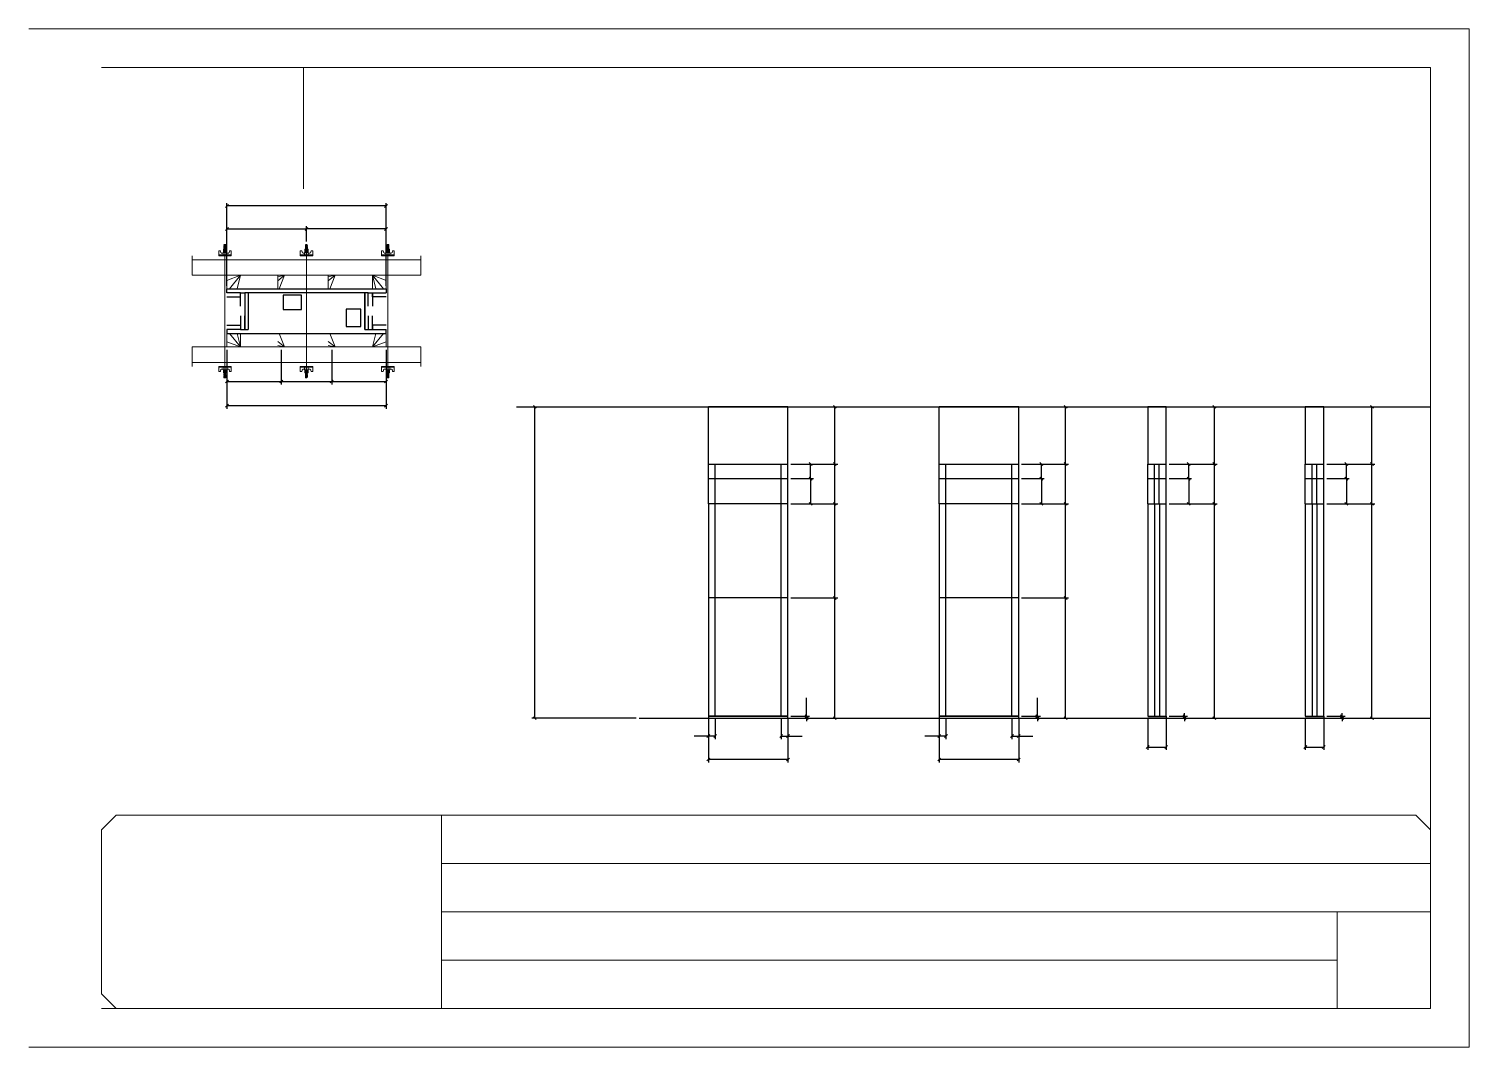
# Model space of a CAD drawing. Header units: metres. Extents: x 5913 to 8983, y 1511 to 2561.
# Drawn here: x 5913 to 7398, y 1511 to 2561 of the extents above; entities that cross this region are included whole.
import ezdxf

# ---------------------------------------------------------------- set-up
doc = ezdxf.new("R2010")
doc.units = ezdxf.units.M
for name, color, linetype in [('CHAPA', 7, 'Continuous'), ('COTA', 7, 'Continuous'), ('Hachura', 7, 'Continuous'), ('Madeira', 7, 'Continuous'), ('NIVEL 2° PAV.', 7, 'Continuous'), ('Nível', 7, 'Continuous'), ('Painéis', 7, 'Continuous'), ('Perfil Metálico', 7, 'Continuous'), ('SARR_2.2x7', 7, 'Continuous'), ('SARRAFO', 7, 'Continuous'), ('SARRAFO DE PRESSAO', 7, 'Continuous'), ('Texto Seção', 7, 'Continuous')]:
    doc.layers.add(name, color=color, linetype=linetype)

msp = doc.modelspace()

# ---------------------------------------------------------------- linework, layer by layer
at = {"layer": 'CHAPA', "color": 1, "lineweight": 25}
for points in [[(6117, 2289.3), (6117, 2293.3), (6281, 2293.3), (6281, 2289.3)], [(6117, 2289.3), (6117, 2293.3), (6281, 2293.3), (6281, 2289.3)], [(6139, 2289.3), (6135.4, 2289.3), (6135.4, 2251.3), (6139, 2251.3)], [(6139, 2289.3), (6135.4, 2289.3), (6135.4, 2251.3), (6139, 2251.3)], [(6262.6, 2289.3), (6259, 2289.3), (6259, 2251.3), (6262.6, 2251.3)], [(6262.6, 2289.3), (6259, 2289.3), (6259, 2251.3), (6262.6, 2251.3)], [(6117, 2251.3), (6117, 2247.3), (6281, 2247.3), (6281, 2251.3)], [(6117, 2251.3), (6117, 2247.3), (6281, 2247.3), (6281, 2251.3)]]:
    msp.add_lwpolyline(points, dxfattribs=at)
at = {"layer": 'COTA', "color": 0, "lineweight": 25}
for p, q in [((6118.5, 2380.2), (6115.5, 2377.2)), ((6279.5, 2377.2), (6282.5, 2380.2)), ((6118.5, 2356.5), (6115.5, 2353.5)), ((6200.5, 2356.5), (6197.5, 2353.5)), ((6197.5, 2353.5), (6200.5, 2356.5)), ((6279.5, 2353.5), (6282.5, 2356.5)), ((6118.5, 2199.2), (6115.5, 2196.2)), ((6171.5, 2196.2), (6174.5, 2199.2)), ((6174.5, 2199.2), (6171.5, 2196.2)), ((6223.5, 2196.2), (6226.5, 2199.2)), ((6226.5, 2199.2), (6223.5, 2196.2)), ((6279.5, 2196.2), (6282.5, 2199.2)), ((6118.5, 2174.2), (6115.5, 2171.2)), ((6279.5, 2171.2), (6282.5, 2174.2)), ((6745.2, 2170.1), (6742.2, 2173.1)), ((6983.2, 2170.1), (6980.2, 2173.1)), ((7136.5, 2170.1), (7133.5, 2173.1)), ((7299, 2170.1), (7296, 2173.1)), ((6742.2, 2114.1), (6745.2, 2111.1)), ((6980.2, 2114.1), (6983.2, 2111.1)), ((7133.5, 2114.1), (7136.5, 2111.1)), ((7296, 2114.1), (7299, 2111.1)), ((6745.2, 2070.1), (6742.2, 2073.1)), ((6983.2, 2070.1), (6980.2, 2073.1)), ((7136.5, 2070.1), (7133.5, 2073.1)), ((7299, 2070.1), (7296, 2073.1)), ((6745.2, 1973.1), (6742.2, 1976.1)), ((6742.2, 1976.1), (6745.2, 1973.1)), ((6983.2, 1973.1), (6980.2, 1976.1)), ((6980.2, 1976.1), (6983.2, 1973.1)), ((6713.1, 1854.1), (6716.1, 1851.1)), ((6716.1, 1849.1), (6713.1, 1852.1)), ((6742.2, 1852.1), (6745.2, 1849.1)), ((6951.1, 1854.1), (6954.1, 1851.1)), ((6954.1, 1849.1), (6951.1, 1852.1)), ((6980.2, 1852.1), (6983.2, 1849.1)), ((7102.7, 1854.1), (7105.7, 1851.1)), ((7105.7, 1849.1), (7102.7, 1852.1)), ((7133.5, 1852.1), (7136.5, 1849.1)), ((7265.2, 1854.1), (7268.2, 1851.1)), ((7268.2, 1849.1), (7265.2, 1852.1)), ((7296, 1852.1), (7299, 1849.1)), ((6614.9, 1833.6), (6611.9, 1830.6)), ((6618.9, 1830.6), (6621.9, 1833.6)), ((6689.9, 1833.6), (6686.9, 1830.6)), ((6693.9, 1830.6), (6696.9, 1833.6)), ((6852.8, 1833.6), (6849.8, 1830.6)), ((6856.8, 1830.6), (6859.8, 1833.6)), ((6927.8, 1833.6), (6924.8, 1830.6)), ((6931.8, 1830.6), (6934.8, 1833.6)), ((7067.8, 1822.3), (7064.8, 1819.3)), ((7083.8, 1819.3), (7086.8, 1822.3)), ((7230.3, 1822.3), (7227.3, 1819.3)), ((7246.3, 1819.3), (7249.3, 1822.3)), ((6614.9, 1809.5), (6611.9, 1806.5)), ((6693.9, 1806.5), (6696.9, 1809.5)), ((6852.8, 1809.5), (6849.8, 1806.5)), ((6931.8, 1806.5), (6934.8, 1809.5))]:
    msp.add_line(p, q, dxfattribs=at)
at = {"layer": 'COTA', "color": 241, "lineweight": 25}
for p, q in [((6117, 2296.3), (6117, 2381.7)), ((6281, 2378.7), (6117, 2378.7)), ((6281, 2296.3), (6281, 2381.7)), ((6117, 2330.3), (6117, 2358)), ((6117, 2355), (6199, 2355)), ((6199, 2342.1), (6199, 2358)), ((6199, 2342.1), (6199, 2358)), ((6281, 2355), (6199, 2355)), ((6281, 2330.3), (6281, 2358)), ((6117, 2230.3), (6117, 2169.7)), ((6117, 2230.3), (6117, 2194.7)), ((6173, 2230.3), (6173, 2194.7)), ((6173, 2230.3), (6173, 2194.7)), ((6225, 2230.3), (6225, 2194.7)), ((6225, 2230.3), (6225, 2194.7)), ((6281, 2230.3), (6281, 2169.7)), ((6281, 2230.3), (6281, 2194.7)), ((6117, 2197.7), (6173, 2197.7)), ((6173, 2197.7), (6225, 2197.7)), ((6225, 2197.7), (6281, 2197.7)), ((6281, 2172.7), (6117, 2172.7)), ((6613.4, 2112.6), (6613.4, 2171.6)), ((6695.4, 2171.6), (6613.4, 2171.6)), ((6695.4, 2112.6), (6695.4, 2171.6)), ((6933.3, 2171.6), (6851.3, 2171.6)), ((6851.3, 2112.6), (6851.3, 2171.6)), ((6933.3, 2112.6), (6933.3, 2171.6))]:
    msp.add_line(p, q, dxfattribs=at)
at = {"layer": 'COTA', "color": 180, "lineweight": 25}
for p, q in [((6193.9, 2286.8), (6174.9, 2286.8)), ((6174.9, 2286.8), (6174.9, 2271.8)), ((6193.9, 2271.8), (6193.9, 2286.8)), ((6255, 2272.3), (6240, 2272.3)), ((6240, 2272.3), (6240, 2254.3)), ((6255, 2254.3), (6255, 2272.3)), ((6174.9, 2271.8), (6193.9, 2271.8)), ((6240, 2254.3), (6255, 2254.3))]:
    msp.add_line(p, q, dxfattribs=at)
at = {"layer": 'COTA', "color": 4, "lineweight": 25}
for p, q in [((6698.4, 2171.6), (6746.7, 2171.6)), ((6743.7, 2112.6), (6743.7, 2171.6)), ((6936.3, 2171.6), (6984.7, 2171.6)), ((6981.7, 2112.6), (6981.7, 2171.6)), ((7088.3, 2171.6), (7138, 2171.6)), ((7135, 2112.6), (7135, 2171.6)), ((7250.8, 2171.6), (7300.5, 2171.6)), ((7297.5, 2112.6), (7297.5, 2171.6)), ((6698.4, 2112.6), (6746.7, 2112.6)), ((6936.3, 2112.6), (6984.7, 2112.6)), ((7088.3, 2112.6), (7138, 2112.6)), ((7250.8, 2112.6), (7300.5, 2112.6)), ((6698.4, 2071.6), (6746.7, 2071.6)), ((6743.7, 1974.6), (6743.7, 2071.6)), ((6936.3, 2071.6), (6984.7, 2071.6)), ((6981.7, 1974.6), (6981.7, 2071.6)), ((7088.3, 2071.6), (7138, 2071.6)), ((7135, 1850.6), (7135, 2071.6)), ((7250.8, 2071.6), (7300.5, 2071.6)), ((7297.5, 1850.6), (7297.5, 2071.6)), ((6698.4, 1974.6), (6746.7, 1974.6)), ((6736.2, 1974.6), (6746.7, 1974.6)), ((6743.7, 1850.6), (6743.7, 1974.6)), ((6936.3, 1974.6), (6984.7, 1974.6)), ((6974.2, 1974.6), (6984.7, 1974.6)), ((6981.7, 1850.6), (6981.7, 1974.6)), ((6714.6, 1852.6), (6714.6, 1871.4)), ((6952.6, 1852.6), (6952.6, 1871.4)), ((6613.4, 1849.6), (6613.4, 1805)), ((6613.4, 1847.6), (6613.4, 1829.1)), ((6620.4, 1849.6), (6620.4, 1829.1)), ((6688.4, 1849.6), (6688.4, 1829.1)), ((6695.4, 1849.6), (6695.4, 1805)), ((6695.4, 1847.6), (6695.4, 1829.1)), ((6698.4, 1852.6), (6717.6, 1852.6)), ((6698.4, 1850.6), (6717.6, 1850.6)), ((6698.4, 1850.6), (6746.7, 1850.6)), ((6714.6, 1850.6), (6714.6, 1852.6)), ((6714.6, 1850.6), (6714.6, 1847.6)), ((6851.3, 1849.6), (6851.3, 1805)), ((6851.3, 1847.6), (6851.3, 1829.1)), ((6858.3, 1849.6), (6858.3, 1829.1)), ((6926.3, 1849.6), (6926.3, 1829.1)), ((6933.3, 1849.6), (6933.3, 1805)), ((6933.3, 1847.6), (6933.3, 1829.1)), ((6936.3, 1852.6), (6955.6, 1852.6)), ((6936.3, 1850.6), (6955.6, 1850.6)), ((6936.3, 1850.6), (6984.7, 1850.6)), ((6952.6, 1850.6), (6952.6, 1852.6)), ((6952.6, 1850.6), (6952.6, 1847.6)), ((7066.3, 1849.6), (7066.3, 1817.8)), ((7085.3, 1849.6), (7085.3, 1817.8)), ((7088.3, 1852.6), (7107.2, 1852.6)), ((7088.3, 1850.6), (7107.2, 1850.6)), ((7088.3, 1850.6), (7138, 1850.6)), ((7104.2, 1852.6), (7104.2, 1855.6)), ((7104.2, 1850.6), (7104.2, 1852.6)), ((7104.2, 1850.6), (7104.2, 1847.6)), ((7228.8, 1849.6), (7228.8, 1817.8)), ((7247.8, 1849.6), (7247.8, 1817.8)), ((7250.8, 1852.6), (7269.7, 1852.6)), ((7250.8, 1850.6), (7269.7, 1850.6)), ((7250.8, 1850.6), (7300.5, 1850.6)), ((7266.7, 1852.6), (7266.7, 1855.6)), ((7266.7, 1850.6), (7266.7, 1852.6)), ((7266.7, 1850.6), (7266.7, 1847.6)), ((6613.4, 1832.1), (6598.6, 1832.1)), ((6620.4, 1832.1), (6613.4, 1832.1)), ((6688.4, 1832.1), (6695.4, 1832.1)), ((6695.4, 1832.1), (6710.1, 1832.1)), ((6851.3, 1832.1), (6836.6, 1832.1)), ((6858.3, 1832.1), (6851.3, 1832.1)), ((6926.3, 1832.1), (6933.3, 1832.1)), ((6933.3, 1832.1), (6948, 1832.1)), ((7066.3, 1820.8), (7085.3, 1820.8)), ((7228.8, 1820.8), (7247.8, 1820.8)), ((6695.4, 1808), (6613.4, 1808)), ((6933.3, 1808), (6851.3, 1808))]:
    msp.add_line(p, q, dxfattribs=at)
at = {"layer": 'COTA', "color": 241, "lineweight": 25}
for points in [[(7085.3, 2112.6), (7085.3, 2171.6), (7066.3, 2171.6), (7066.3, 2112.6)], [(7247.8, 2112.6), (7247.8, 2171.6), (7228.8, 2171.6), (7228.8, 2112.6)]]:
    msp.add_lwpolyline(points, dxfattribs=at)
at = {"layer": 'Hachura', "color": 0, "lineweight": 9}
for p, q in [((6108.5, 2332.5), (6110.2, 2332.5)), ((6108.5, 2327.3), (6108.5, 2332.4)), ((6110.2, 2332.5), (6110.8, 2330.3)), ((6116.6, 2334), (6113.3, 2334)), ((6116.6, 2334), (6113.3, 2334)), ((6113.3, 2334), (6113.3, 2330.8)), ((6116, 2337.1), (6113.8, 2338.1)), ((6116, 2335.9), (6113.8, 2337)), ((6116, 2334.7), (6113.8, 2335.8)), ((6115.1, 2334), (6113.8, 2334.7)), ((6113.9, 2338.8), (6114.3, 2339.1)), ((6113.9, 2338.5), (6113.9, 2338.8)), ((6115.9, 2338.8), (6113.9, 2338.8)), ((6113.9, 2338.5), (6115.9, 2337.5)), ((6113.9, 2338.5), (6115.9, 2337.5)), ((6113.9, 2338.4), (6116, 2337.3)), ((6113.9, 2337.3), (6113.9, 2338)), ((6115.9, 2337), (6113.9, 2338)), ((6113.9, 2337.3), (6115.9, 2336.3)), ((6113.9, 2337.2), (6116, 2336.1)), ((6113.9, 2336.1), (6113.9, 2336.8)), ((6115.9, 2335.8), (6113.9, 2336.8)), ((6113.9, 2336.6), (6113.9, 2336.8)), ((6113.9, 2336.1), (6115.9, 2335.2)), ((6113.9, 2336.1), (6116, 2335)), ((6113.9, 2335), (6113.9, 2335.6)), ((6115.9, 2334.7), (6113.9, 2335.6)), ((6113.9, 2335), (6115.9, 2334)), ((6114.8, 2334), (6113.9, 2334.5)), ((6113.9, 2334), (6113.9, 2334.5)), ((6114.3, 2339.1), (6115.5, 2339.1)), ((6114.3, 2334), (6114.3, 2330.8)), ((6115.9, 2338.1), (6114.6, 2338.8)), ((6116, 2338.2), (6114.8, 2338.8)), ((6115.4, 2338.8), (6116, 2338.5)), ((6115.9, 2338.8), (6115.5, 2339.1)), ((6115.6, 2338.8), (6115.9, 2338.7)), ((6115.9, 2338.1), (6115.9, 2337.5)), ((6115.9, 2336.3), (6115.9, 2337)), ((6115.9, 2335.6), (6115.9, 2335.8)), ((6115.9, 2335.6), (6115.9, 2335.2)), ((6115.9, 2334.7), (6115.9, 2334)), ((6115.9, 2334), (6115.9, 2330.8)), ((6116.6, 2330.8), (6116.6, 2334)), ((6119.7, 2332.5), (6119.2, 2330.3)), ((6121.4, 2332.5), (6119.7, 2332.5)), ((6121.4, 2328.2), (6121.4, 2332.5)), ((6192.5, 2332.5), (6194.2, 2332.5)), ((6192.5, 2327.3), (6192.5, 2332.4)), ((6194.2, 2332.5), (6194.8, 2330.3)), ((6200.6, 2334), (6197.3, 2334)), ((6200.6, 2334), (6197.3, 2334)), ((6197.3, 2334), (6197.3, 2330.8)), ((6200, 2337.1), (6197.8, 2338.1)), ((6200, 2335.9), (6197.8, 2337)), ((6200, 2334.7), (6197.8, 2335.8)), ((6199.1, 2334), (6197.8, 2334.7)), ((6197.9, 2338.8), (6198.3, 2339.1)), ((6197.9, 2338.5), (6197.9, 2338.8)), ((6199.9, 2338.8), (6197.9, 2338.8)), ((6197.9, 2338.5), (6199.9, 2337.5)), ((6197.9, 2338.5), (6199.9, 2337.5)), ((6197.9, 2338.4), (6200, 2337.3)), ((6197.9, 2337.3), (6197.9, 2338)), ((6199.9, 2337), (6197.9, 2338)), ((6197.9, 2337.3), (6199.9, 2336.3)), ((6197.9, 2337.2), (6200, 2336.1)), ((6197.9, 2336.1), (6197.9, 2336.8)), ((6199.9, 2335.8), (6197.9, 2336.8)), ((6197.9, 2336.6), (6197.9, 2336.8)), ((6197.9, 2336.1), (6199.9, 2335.2)), ((6197.9, 2336.1), (6200, 2335)), ((6197.9, 2335), (6197.9, 2335.6)), ((6199.9, 2334.7), (6197.9, 2335.6)), ((6197.9, 2335), (6199.9, 2334)), ((6198.8, 2334), (6197.9, 2334.5)), ((6197.9, 2334), (6197.9, 2334.5)), ((6198.3, 2339.1), (6199.5, 2339.1)), ((6198.3, 2334), (6198.3, 2330.8)), ((6199.9, 2338.1), (6198.6, 2338.8)), ((6200, 2338.2), (6198.8, 2338.8)), ((6199.4, 2338.8), (6200, 2338.5)), ((6199.9, 2338.8), (6199.5, 2339.1)), ((6199.6, 2338.8), (6199.9, 2338.7)), ((6199.9, 2338.1), (6199.9, 2337.5)), ((6199.9, 2336.3), (6199.9, 2337)), ((6199.9, 2335.6), (6199.9, 2335.8)), ((6199.9, 2335.6), (6199.9, 2335.2)), ((6199.9, 2334.7), (6199.9, 2334)), ((6199.9, 2334), (6199.9, 2330.8)), ((6200.6, 2330.8), (6200.6, 2334)), ((6203.7, 2332.5), (6203.2, 2330.3)), ((6205.4, 2332.5), (6203.7, 2332.5)), ((6205.4, 2328.2), (6205.4, 2332.5)), ((6276.5, 2328.2), (6276.5, 2332.5)), ((6276.5, 2332.5), (6278.2, 2332.5)), ((6278.2, 2332.5), (6278.8, 2330.3)), ((6281.3, 2334), (6284.6, 2334)), ((6281.3, 2334), (6284.6, 2334)), ((6281.3, 2330.8), (6281.3, 2334)), ((6282.6, 2338.8), (6281.9, 2338.5)), ((6284.1, 2338.4), (6281.9, 2337.3)), ((6284.1, 2337.2), (6281.9, 2336.1)), ((6284.1, 2336.1), (6281.9, 2335)), ((6282, 2338.2), (6283.1, 2338.8)), ((6282, 2337.1), (6284.1, 2338.1)), ((6282, 2335.9), (6284.1, 2337)), ((6282, 2334.7), (6284.1, 2335.8)), ((6282.1, 2338.8), (6282.4, 2339.1)), ((6282.3, 2338.8), (6282.1, 2338.7)), ((6282.1, 2338.1), (6283.4, 2338.8)), ((6282.1, 2338.8), (6284, 2338.8)), ((6284, 2338.5), (6282.1, 2337.5)), ((6284, 2338.5), (6282.1, 2337.5)), ((6282.1, 2338.1), (6282.1, 2337.5)), ((6282.1, 2337), (6284, 2338)), ((6284, 2337.3), (6282.1, 2336.3)), ((6282.1, 2336.3), (6282.1, 2337)), ((6282.1, 2335.8), (6284, 2336.8)), ((6284, 2336.1), (6282.1, 2335.2)), ((6282.1, 2335.6), (6282.1, 2335.8)), ((6282.1, 2335.6), (6282.1, 2335.2)), ((6282.1, 2334.7), (6284, 2335.6)), ((6284, 2335), (6282.1, 2334)), ((6282.1, 2334.7), (6282.1, 2334)), ((6282.1, 2334), (6282.1, 2330.8)), ((6283.7, 2339.1), (6282.4, 2339.1)), ((6282.8, 2334), (6284.1, 2334.7)), ((6283.1, 2334), (6284, 2334.5)), ((6283.6, 2334), (6283.6, 2330.8)), ((6284, 2338.8), (6283.7, 2339.1)), ((6284, 2338.5), (6284, 2338.8)), ((6284, 2337.3), (6284, 2338)), ((6284, 2336.1), (6284, 2336.8)), ((6284, 2336.6), (6284, 2336.8)), ((6284, 2335), (6284, 2335.6)), ((6284, 2334), (6284, 2334.5)), ((6284.6, 2334), (6284.6, 2330.8)), ((6287.7, 2332.5), (6287.2, 2330.3)), ((6289.4, 2332.5), (6287.7, 2332.5)), ((6289.4, 2327.3), (6289.4, 2332.4)), ((6108.5, 2328.2), (6121.4, 2328.2)), ((6108.5, 2328.2), (6113.7, 2328.2)), ((6121.4, 2327.3), (6108.5, 2327.3)), ((6108.7, 2328.2), (6108.7, 2327.3)), ((6108.9, 2328.2), (6108.9, 2327.3)), ((6109.2, 2328.2), (6109.2, 2327.3)), ((6109.7, 2328.2), (6109.7, 2327.3)), ((6110.5, 2328.2), (6110.5, 2327.3)), ((6111.1, 2330), (6113, 2330)), ((6111.9, 2328.2), (6111.9, 2327.3)), ((6120.5, 2327.3), (6112.6, 2327.3)), ((6113, 2330.8), (6116.9, 2330.8)), ((6113, 2328.2), (6113, 2330.8)), ((6115, 2328.2), (6113, 2328.2)), ((6113.7, 2328.2), (6114.3, 2328.2)), ((6114, 2327.9), (6114, 2328.1)), ((6114, 2327.5), (6114, 2327.9)), ((6114.7, 2328.2), (6114.7, 2330.2)), ((6115, 2328.2), (6115, 2327.3)), ((6115.2, 2330.2), (6115.2, 2328.2)), ((6115.9, 2328.1), (6115.9, 2327.7)), ((6116.9, 2330.8), (6116.6, 2330.8)), ((6116.9, 2330.8), (6116.6, 2330.8)), ((6116.9, 2330.8), (6116.9, 2328.2)), ((6118.8, 2330), (6116.9, 2330)), ((6118, 2328.2), (6118, 2327.3)), ((6119.4, 2328.2), (6119.4, 2327.3)), ((6120.3, 2328.2), (6120.3, 2327.3)), ((6120.7, 2328.2), (6120.7, 2327.3)), ((6121.1, 2328.2), (6121.1, 2327.3)), ((6121.3, 2328.2), (6121.3, 2327.3)), ((6121.4, 2328.2), (6121.4, 2327.3)), ((6192.5, 2328.2), (6205.4, 2328.2)), ((6192.5, 2328.2), (6197.7, 2328.2)), ((6205.4, 2327.3), (6192.5, 2327.3)), ((6192.7, 2328.2), (6192.7, 2327.3)), ((6192.9, 2328.2), (6192.9, 2327.3)), ((6193.2, 2328.2), (6193.2, 2327.3)), ((6193.7, 2328.2), (6193.7, 2327.3)), ((6194.5, 2328.2), (6194.5, 2327.3)), ((6195.1, 2330), (6197, 2330)), ((6195.9, 2328.2), (6195.9, 2327.3)), ((6204.5, 2327.3), (6196.6, 2327.3)), ((6197, 2330.8), (6200.9, 2330.8)), ((6197, 2328.2), (6197, 2330.8)), ((6199, 2328.2), (6197, 2328.2)), ((6197.7, 2328.2), (6198.3, 2328.2)), ((6198, 2327.9), (6198, 2328.1)), ((6198, 2327.5), (6198, 2327.9)), ((6198.7, 2328.2), (6198.7, 2330.2)), ((6199, 2328.2), (6199, 2327.3)), ((6199.2, 2330.2), (6199.2, 2328.2)), ((6199.9, 2328.1), (6199.9, 2327.7)), ((6200.9, 2330.8), (6200.6, 2330.8)), ((6200.9, 2330.8), (6200.6, 2330.8)), ((6200.9, 2330.8), (6200.9, 2328.2)), ((6202.8, 2330), (6200.9, 2330)), ((6202, 2328.2), (6202, 2327.3)), ((6203.4, 2328.2), (6203.4, 2327.3)), ((6204.3, 2328.2), (6204.3, 2327.3)), ((6204.7, 2328.2), (6204.7, 2327.3)), ((6205.1, 2328.2), (6205.1, 2327.3)), ((6205.3, 2328.2), (6205.3, 2327.3)), ((6205.4, 2328.2), (6205.4, 2327.3)), ((6289.4, 2328.2), (6276.5, 2328.2)), ((6276.5, 2328.2), (6276.5, 2327.3)), ((6276.5, 2327.3), (6289.4, 2327.3)), ((6276.7, 2328.2), (6276.7, 2327.3)), ((6276.9, 2328.2), (6276.9, 2327.3)), ((6277.2, 2328.2), (6277.2, 2327.3)), ((6277.5, 2327.3), (6285.3, 2327.3)), ((6277.7, 2328.2), (6277.7, 2327.3)), ((6278.5, 2328.2), (6278.5, 2327.3)), ((6279.1, 2330), (6281, 2330)), ((6279.9, 2328.2), (6279.9, 2327.3)), ((6284.9, 2330.8), (6281, 2330.8)), ((6281, 2330.8), (6281, 2328.2)), ((6281, 2330.8), (6281.3, 2330.8)), ((6281, 2330.8), (6281.3, 2330.8)), ((6282, 2328.1), (6282, 2327.7)), ((6282.8, 2330.2), (6282.8, 2328.2)), ((6283, 2328.2), (6284.9, 2328.2)), ((6283, 2328.2), (6283, 2327.3)), ((6283.3, 2328.2), (6283.3, 2330.2)), ((6284.3, 2328.2), (6283.6, 2328.2)), ((6283.9, 2327.9), (6283.9, 2328.1)), ((6283.9, 2327.5), (6283.9, 2327.9)), ((6289.4, 2328.2), (6284.3, 2328.2)), ((6284.9, 2328.2), (6284.9, 2330.8)), ((6286.8, 2330), (6284.9, 2330)), ((6286, 2328.2), (6286, 2327.3)), ((6287.4, 2328.2), (6287.4, 2327.3)), ((6288.3, 2328.2), (6288.3, 2327.3)), ((6288.7, 2328.2), (6288.7, 2327.3)), ((6289.1, 2328.2), (6289.1, 2327.3)), ((6289.3, 2328.2), (6289.3, 2327.3)), ((6121.4, 2213.3), (6108.5, 2213.3)), ((6108.5, 2213.3), (6108.5, 2208.2)), ((6108.7, 2212.4), (6108.7, 2213.3)), ((6108.9, 2212.4), (6108.9, 2213.3)), ((6109.2, 2212.4), (6109.2, 2213.3)), ((6109.7, 2212.4), (6109.7, 2213.3)), ((6110.5, 2212.4), (6110.5, 2213.3)), ((6111.9, 2212.4), (6111.9, 2213.3)), ((6120.5, 2213.3), (6112.6, 2213.3)), ((6114, 2213.2), (6114, 2212.7)), ((6114, 2212.7), (6114, 2212.5)), ((6115, 2212.4), (6115, 2213.3)), ((6115.9, 2212.5), (6115.9, 2213)), ((6118, 2212.4), (6118, 2213.3)), ((6119.4, 2212.4), (6119.4, 2213.3)), ((6120.3, 2212.4), (6120.3, 2213.3)), ((6120.7, 2212.4), (6120.7, 2213.3)), ((6121.1, 2212.4), (6121.1, 2213.3)), ((6121.3, 2212.4), (6121.3, 2213.3)), ((6121.4, 2212.4), (6121.4, 2213.3)), ((6205.4, 2213.3), (6192.5, 2213.3)), ((6192.5, 2213.3), (6192.5, 2208.2)), ((6192.7, 2212.4), (6192.7, 2213.3)), ((6192.9, 2212.4), (6192.9, 2213.3)), ((6193.2, 2212.4), (6193.2, 2213.3)), ((6193.7, 2212.4), (6193.7, 2213.3)), ((6194.5, 2212.4), (6194.5, 2213.3)), ((6195.9, 2212.4), (6195.9, 2213.3)), ((6204.5, 2213.3), (6196.6, 2213.3)), ((6198, 2213.2), (6198, 2212.7)), ((6198, 2212.7), (6198, 2212.5)), ((6199, 2212.4), (6199, 2213.3)), ((6199.9, 2212.5), (6199.9, 2213)), ((6202, 2212.4), (6202, 2213.3)), ((6203.4, 2212.4), (6203.4, 2213.3)), ((6204.3, 2212.4), (6204.3, 2213.3)), ((6204.7, 2212.4), (6204.7, 2213.3)), ((6205.1, 2212.4), (6205.1, 2213.3)), ((6205.3, 2212.4), (6205.3, 2213.3)), ((6205.4, 2212.4), (6205.4, 2213.3)), ((6276.5, 2213.3), (6289.4, 2213.3)), ((6276.5, 2212.4), (6276.5, 2213.3)), ((6276.7, 2212.4), (6276.7, 2213.3)), ((6276.9, 2212.4), (6276.9, 2213.3)), ((6277.2, 2212.4), (6277.2, 2213.3)), ((6277.5, 2213.3), (6285.3, 2213.3)), ((6277.7, 2212.4), (6277.7, 2213.3)), ((6278.5, 2212.4), (6278.5, 2213.3)), ((6279.9, 2212.4), (6279.9, 2213.3)), ((6282, 2212.5), (6282, 2213)), ((6283, 2212.4), (6283, 2213.3)), ((6283.9, 2213.2), (6283.9, 2212.7)), ((6283.9, 2212.7), (6283.9, 2212.5)), ((6286, 2212.4), (6286, 2213.3)), ((6287.4, 2212.4), (6287.4, 2213.3)), ((6288.3, 2212.4), (6288.3, 2213.3)), ((6288.7, 2212.4), (6288.7, 2213.3)), ((6289.1, 2212.4), (6289.1, 2213.3)), ((6289.3, 2212.4), (6289.3, 2213.3)), ((6289.4, 2213.3), (6289.4, 2208.2)), ((6108.5, 2212.4), (6121.4, 2212.4)), ((6108.5, 2212.4), (6113.7, 2212.4)), ((6108.5, 2208.2), (6110.2, 2208.2)), ((6110.2, 2208.2), (6110.8, 2210.4)), ((6111.1, 2210.6), (6113, 2210.6)), ((6115, 2212.4), (6113, 2212.4)), ((6113, 2212.4), (6113, 2209.8)), ((6113, 2209.8), (6116.9, 2209.8)), ((6113.3, 2206.6), (6113.3, 2209.8)), ((6116.6, 2206.7), (6113.3, 2206.7)), ((6116.6, 2206.6), (6113.3, 2206.6)), ((6113.7, 2212.4), (6114.3, 2212.4)), ((6115.1, 2206.6), (6113.8, 2206)), ((6116, 2205.9), (6113.8, 2204.8)), ((6116, 2204.7), (6113.8, 2203.6)), ((6116, 2203.6), (6113.8, 2202.5)), ((6113.9, 2205.6), (6115.9, 2206.6)), ((6114.8, 2206.6), (6113.9, 2206.2)), ((6113.9, 2206.6), (6113.9, 2206.2)), ((6115.9, 2206), (6113.9, 2205)), ((6113.9, 2204.6), (6116, 2205.7)), ((6113.9, 2205.6), (6113.9, 2205)), ((6113.9, 2204.5), (6115.9, 2205.4)), ((6115.9, 2204.8), (6113.9, 2203.8)), ((6113.9, 2204.5), (6113.9, 2203.8)), ((6113.9, 2203.4), (6116, 2204.5)), ((6113.9, 2203.3), (6115.9, 2204.3)), ((6113.9, 2204), (6113.9, 2203.8)), ((6115.9, 2203.6), (6113.9, 2202.7)), ((6113.9, 2203.3), (6113.9, 2202.7)), ((6113.9, 2202.2), (6116, 2203.3)), ((6113.9, 2202.2), (6115.9, 2203.1)), ((6113.9, 2202.2), (6115.9, 2203.1)), ((6113.9, 2202.2), (6113.9, 2201.8)), ((6113.9, 2201.8), (6114.3, 2201.5)), ((6115.9, 2201.8), (6113.9, 2201.8)), ((6114.3, 2206.6), (6114.3, 2209.8)), ((6114.3, 2201.5), (6115.5, 2201.5)), ((6115.9, 2202.5), (6114.6, 2201.8)), ((6114.7, 2212.4), (6114.7, 2210.4)), ((6116, 2202.4), (6114.8, 2201.8)), ((6115.2, 2210.4), (6115.2, 2212.4)), ((6115.4, 2201.8), (6116, 2202.2)), ((6115.9, 2201.8), (6115.5, 2201.5)), ((6115.6, 2201.8), (6115.9, 2202)), ((6115.9, 2206.6), (6115.9, 2209.8)), ((6115.9, 2206), (6115.9, 2206.6)), ((6115.9, 2205), (6115.9, 2205.4)), ((6115.9, 2205), (6115.9, 2204.8)), ((6115.9, 2204.3), (6115.9, 2203.6)), ((6115.9, 2202.5), (6115.9, 2203.1)), ((6116.6, 2209.8), (6116.6, 2206.6)), ((6116.9, 2209.8), (6116.6, 2209.8)), ((6116.9, 2209.8), (6116.6, 2209.8)), ((6116.9, 2209.8), (6116.9, 2212.4)), ((6118.8, 2210.6), (6116.9, 2210.6)), ((6119.7, 2208.2), (6119.2, 2210.4)), ((6121.4, 2208.2), (6119.7, 2208.2)), ((6121.4, 2212.4), (6121.4, 2208.2)), ((6192.5, 2212.4), (6205.4, 2212.4)), ((6192.5, 2212.4), (6197.7, 2212.4)), ((6192.5, 2208.2), (6194.2, 2208.2)), ((6194.2, 2208.2), (6194.8, 2210.4)), ((6195.1, 2210.6), (6197, 2210.6)), ((6199, 2212.4), (6197, 2212.4)), ((6197, 2212.4), (6197, 2209.8)), ((6197, 2209.8), (6200.9, 2209.8)), ((6197.3, 2206.6), (6197.3, 2209.8)), ((6200.6, 2206.7), (6197.3, 2206.7)), ((6200.6, 2206.6), (6197.3, 2206.6)), ((6197.7, 2212.4), (6198.3, 2212.4)), ((6199.1, 2206.6), (6197.8, 2206)), ((6200, 2205.9), (6197.8, 2204.8)), ((6200, 2204.7), (6197.8, 2203.6)), ((6200, 2203.6), (6197.8, 2202.5)), ((6197.9, 2205.6), (6199.9, 2206.6)), ((6198.8, 2206.6), (6197.9, 2206.2)), ((6197.9, 2206.6), (6197.9, 2206.2)), ((6199.9, 2206), (6197.9, 2205)), ((6197.9, 2204.6), (6200, 2205.7)), ((6197.9, 2205.6), (6197.9, 2205)), ((6197.9, 2204.5), (6199.9, 2205.4)), ((6199.9, 2204.8), (6197.9, 2203.8)), ((6197.9, 2204.5), (6197.9, 2203.8)), ((6197.9, 2203.4), (6200, 2204.5)), ((6197.9, 2203.3), (6199.9, 2204.3)), ((6197.9, 2204), (6197.9, 2203.8)), ((6199.9, 2203.6), (6197.9, 2202.7)), ((6197.9, 2203.3), (6197.9, 2202.7)), ((6197.9, 2202.2), (6200, 2203.3)), ((6197.9, 2202.2), (6199.9, 2203.1)), ((6197.9, 2202.2), (6199.9, 2203.1)), ((6197.9, 2202.2), (6197.9, 2201.8)), ((6197.9, 2201.8), (6198.3, 2201.5)), ((6199.9, 2201.8), (6197.9, 2201.8)), ((6198.3, 2206.6), (6198.3, 2209.8)), ((6198.3, 2201.5), (6199.5, 2201.5)), ((6199.9, 2202.5), (6198.6, 2201.8)), ((6198.7, 2212.4), (6198.7, 2210.4)), ((6200, 2202.4), (6198.8, 2201.8)), ((6199.2, 2210.4), (6199.2, 2212.4)), ((6199.4, 2201.8), (6200, 2202.2)), ((6199.9, 2201.8), (6199.5, 2201.5)), ((6199.6, 2201.8), (6199.9, 2202)), ((6199.9, 2206.6), (6199.9, 2209.8)), ((6199.9, 2206), (6199.9, 2206.6)), ((6199.9, 2205), (6199.9, 2205.4)), ((6199.9, 2205), (6199.9, 2204.8)), ((6199.9, 2204.3), (6199.9, 2203.6)), ((6199.9, 2202.5), (6199.9, 2203.1)), ((6200.6, 2209.8), (6200.6, 2206.6)), ((6200.9, 2209.8), (6200.6, 2209.8)), ((6200.9, 2209.8), (6200.6, 2209.8)), ((6200.9, 2209.8), (6200.9, 2212.4)), ((6202.8, 2210.6), (6200.9, 2210.6)), ((6203.7, 2208.2), (6203.2, 2210.4)), ((6205.4, 2208.2), (6203.7, 2208.2)), ((6205.4, 2212.4), (6205.4, 2208.2)), ((6289.4, 2212.4), (6276.5, 2212.4)), ((6276.5, 2212.4), (6276.5, 2208.2)), ((6276.5, 2208.2), (6278.2, 2208.2)), ((6278.2, 2208.2), (6278.8, 2210.4)), ((6279.1, 2210.6), (6281, 2210.6)), ((6281, 2209.8), (6281, 2212.4)), ((6284.9, 2209.8), (6281, 2209.8)), ((6281, 2209.8), (6281.3, 2209.8)), ((6281, 2209.8), (6281.3, 2209.8)), ((6281.3, 2209.8), (6281.3, 2206.6)), ((6281.3, 2206.7), (6284.6, 2206.7)), ((6281.3, 2206.6), (6284.6, 2206.6)), ((6284.1, 2204.6), (6281.9, 2205.7)), ((6284.1, 2203.4), (6281.9, 2204.5)), ((6284.1, 2202.2), (6281.9, 2203.3)), ((6282.6, 2201.8), (6281.9, 2202.2)), ((6282, 2205.9), (6284.1, 2204.8)), ((6282, 2204.7), (6284.1, 2203.6)), ((6282, 2203.6), (6284.1, 2202.5)), ((6282, 2202.4), (6283.1, 2201.8)), ((6282.1, 2206.6), (6282.1, 2209.8)), ((6282.1, 2206), (6282.1, 2206.6)), ((6284, 2205.6), (6282.1, 2206.6)), ((6282.1, 2206), (6284, 2205)), ((6282.1, 2205), (6282.1, 2205.4)), ((6284, 2204.5), (6282.1, 2205.4)), ((6282.1, 2205), (6282.1, 2204.8)), ((6282.1, 2204.8), (6284, 2203.8)), ((6282.1, 2204.3), (6282.1, 2203.6)), ((6284, 2203.3), (6282.1, 2204.3)), ((6282.1, 2203.6), (6284, 2202.7)), ((6284, 2202.2), (6282.1, 2203.1)), ((6282.1, 2202.5), (6282.1, 2203.1)), ((6284, 2202.2), (6282.1, 2203.1)), ((6282.1, 2202.5), (6283.4, 2201.8)), ((6282.3, 2201.8), (6282.1, 2202)), ((6282.1, 2201.8), (6282.4, 2201.5)), ((6282.1, 2201.8), (6284, 2201.8)), ((6283.7, 2201.5), (6282.4, 2201.5)), ((6282.8, 2210.4), (6282.8, 2212.4)), ((6282.8, 2206.6), (6284.1, 2206)), ((6283, 2212.4), (6284.9, 2212.4)), ((6283.1, 2206.6), (6284, 2206.2)), ((6283.3, 2212.4), (6283.3, 2210.4)), ((6284.3, 2212.4), (6283.6, 2212.4)), ((6283.6, 2206.6), (6283.6, 2209.8)), ((6284, 2201.8), (6283.7, 2201.5)), ((6284, 2206.6), (6284, 2206.2)), ((6284, 2205.6), (6284, 2205)), ((6284, 2204.5), (6284, 2203.8)), ((6284, 2204), (6284, 2203.8)), ((6284, 2203.3), (6284, 2202.7)), ((6284, 2202.2), (6284, 2201.8)), ((6289.4, 2212.4), (6284.3, 2212.4)), ((6284.6, 2206.6), (6284.6, 2209.8)), ((6284.9, 2212.4), (6284.9, 2209.8)), ((6286.8, 2210.6), (6284.9, 2210.6)), ((6287.7, 2208.2), (6287.2, 2210.4)), ((6289.4, 2208.2), (6287.7, 2208.2))]:
    msp.add_line(p, q, dxfattribs=at)
at = {"layer": 'Hachura', "color": 251, "lineweight": 9}
for p, q in [((6115, 2338.1), (6115, 2206.3)), ((6199, 2338.1), (6199, 2206.3)), ((6283, 2338.1), (6283, 2206.3))]:
    msp.add_line(p, q, dxfattribs=at)
at = {"layer": 'Madeira', "color": 126, "lineweight": 18}
for p, q in [((6131, 2307.3), (6117, 2301.9)), ((6131, 2307.3), (6119.5, 2293.3)), ((6131, 2307.3), (6127.5, 2293.3)), ((6176.5, 2307.3), (6169.5, 2301.6)), ((6176.5, 2307.3), (6169.5, 2305.6)), ((6176.5, 2307.3), (6171, 2293.3)), ((6228.5, 2307.3), (6221.5, 2301.6)), ((6228.5, 2307.3), (6221.5, 2305.6)), ((6228.5, 2307.3), (6223, 2293.3)), ((6267, 2307.3), (6278.5, 2293.3)), ((6267, 2307.3), (6270.5, 2293.3)), ((6267, 2307.3), (6281, 2301.9)), ((6131, 2233.3), (6119.5, 2247.3)), ((6131, 2233.3), (6127.5, 2247.3)), ((6176.5, 2233.3), (6171, 2247.3)), ((6228.5, 2233.3), (6223, 2247.3)), ((6267, 2233.3), (6278.5, 2247.3)), ((6267, 2233.3), (6270.5, 2247.3)), ((6131, 2233.3), (6117, 2238.7)), ((6176.5, 2233.3), (6169.5, 2239.1)), ((6176.5, 2233.3), (6169.5, 2235)), ((6228.5, 2233.3), (6221.5, 2239.1)), ((6228.5, 2233.3), (6221.5, 2235)), ((6267, 2233.3), (6281, 2238.7))]:
    msp.add_line(p, q, dxfattribs=at)
for points in [[(6281, 2307.3), (6281, 2293.3), (6117, 2293.3), (6117, 2307.3)], [(6176.5, 2307.3), (6169.5, 2307.3), (6169.5, 2293.3), (6176.5, 2293.3)], [(6228.5, 2307.3), (6221.5, 2307.3), (6221.5, 2293.3), (6228.5, 2293.3)], [(6267, 2307.3), (6267, 2293.3), (6281, 2293.3), (6281, 2307.3)], [(6281, 2233.3), (6281, 2247.3), (6117, 2247.3), (6117, 2233.3)], [(6131, 2233.3), (6131, 2247.3), (6117, 2247.3), (6117, 2233.3)]]:
    msp.add_lwpolyline(points, dxfattribs=at)
at = {"layer": 'NIVEL 2° PAV.', "color": 4, "lineweight": 25}
for p, q in [((6431.2, 2171.6), (6437.4, 2171.6)), ((6434.4, 1850.6), (6434.4, 2171.6)), ((6538.9, 1850.6), (6431.4, 1850.6))]:
    msp.add_line(p, q, dxfattribs=at)
at = {"layer": 'NIVEL 2° PAV.', "color": 0, "lineweight": 25}
for p, q in [((6435.9, 2170.1), (6432.9, 2173.1)), ((6432.9, 1852.1), (6435.9, 1849.1))]:
    msp.add_line(p, q, dxfattribs=at)
at = {"layer": 'Nível', "color": 4, "lineweight": 25}
for p, q in [((6415.7, 2171.6), (7357.7, 2171.6)), ((6541.9, 1850.6), (7357.7, 1850.6))]:
    msp.add_line(p, q, dxfattribs=at)
at = {"layer": 'Painéis', "color": 200, "lineweight": 25}
for p, q in [((6613.4, 2112.6), (6695.4, 2112.6)), ((6613.4, 2071.6), (6613.4, 2112.6)), ((6695.4, 2071.6), (6695.4, 2112.6)), ((6851.3, 2112.6), (6933.3, 2112.6)), ((6851.3, 2071.6), (6851.3, 2112.6)), ((6933.3, 2071.6), (6933.3, 2112.6)), ((7066.3, 2112.6), (7085.3, 2112.6)), ((7066.3, 2071.6), (7066.3, 2112.6)), ((7085.3, 2071.6), (7085.3, 2112.6)), ((7228.8, 2112.6), (7247.8, 2112.6)), ((7228.8, 2071.6), (7228.8, 2112.6)), ((7247.8, 2071.6), (7247.8, 2112.6)), ((6613.4, 2097.6), (6695.4, 2097.6)), ((6620.4, 2097.6), (6695.4, 2097.6)), ((6851.3, 2097.6), (6933.3, 2097.6)), ((7066.3, 2097.6), (7085.3, 2097.6)), ((7228.8, 2097.6), (7247.8, 2097.6)), ((6613.4, 2071.6), (6613.4, 1974.6)), ((6695.4, 2071.6), (6613.4, 2071.6)), ((6695.4, 1974.6), (6695.4, 2071.6)), ((6851.3, 2071.6), (6851.3, 1974.6)), ((6933.3, 2071.6), (6851.3, 2071.6)), ((6933.3, 1974.6), (6933.3, 2071.6)), ((7066.3, 2071.6), (7066.3, 1852.6)), ((7066.3, 2071.6), (7085.3, 2071.6)), ((7085.3, 1852.6), (7085.3, 2071.6)), ((7228.8, 2071.6), (7228.8, 1852.6)), ((7228.8, 2071.6), (7247.8, 2071.6)), ((7247.8, 1852.6), (7247.8, 2071.6)), ((6613.4, 1974.6), (6613.4, 1850.6)), ((6695.4, 1974.6), (6613.4, 1974.6)), ((6695.4, 1850.6), (6695.4, 1974.6)), ((6851.3, 1974.6), (6851.3, 1850.6)), ((6933.3, 1974.6), (6851.3, 1974.6)), ((6933.3, 1850.6), (6933.3, 1974.6)), ((6613.4, 1852.6), (6695.4, 1852.6)), ((6851.3, 1852.6), (6933.3, 1852.6)), ((7066.3, 1852.6), (7085.3, 1852.6)), ((7228.8, 1852.6), (7247.8, 1852.6))]:
    msp.add_line(p, q, dxfattribs=at)
at = {"layer": 'Painéis', "color": 4, "lineweight": 25}
for p, q in [((6698.4, 2112.6), (6746.7, 2112.6)), ((6698.4, 2112.6), (6721.7, 2112.6)), ((6698.4, 2112.6), (6721.7, 2112.6)), ((6718.7, 2097.6), (6718.7, 2112.6)), ((6718.7, 2097.6), (6718.7, 2112.6)), ((6743.7, 2071.6), (6743.7, 2112.6)), ((6936.3, 2112.6), (6984.7, 2112.6)), ((6936.3, 2112.6), (6959.7, 2112.6)), ((6956.7, 2097.6), (6956.7, 2112.6)), ((6981.7, 2071.6), (6981.7, 2112.6)), ((7088.3, 2112.6), (7138, 2112.6)), ((7088.3, 2112.6), (7111.6, 2112.6)), ((7108.6, 2097.6), (7108.6, 2112.6)), ((7135, 2071.6), (7135, 2112.6)), ((7250.8, 2112.6), (7300.5, 2112.6)), ((7250.8, 2112.6), (7274.1, 2112.6)), ((7271.1, 2097.6), (7271.1, 2112.6)), ((7297.5, 2071.6), (7297.5, 2112.6)), ((6698.4, 2097.6), (6721.7, 2097.6)), ((6698.4, 2097.6), (6721.7, 2097.6)), ((6698.4, 2097.6), (6721.7, 2097.6)), ((6698.4, 2097.6), (6721.7, 2097.6)), ((6718.7, 2097.6), (6718.7, 2071.6)), ((6718.7, 2097.6), (6718.7, 2071.6)), ((6936.3, 2097.6), (6959.7, 2097.6)), ((6936.3, 2097.6), (6959.7, 2097.6)), ((6956.7, 2097.6), (6956.7, 2071.6)), ((7088.3, 2097.6), (7111.6, 2097.6)), ((7088.3, 2097.6), (7111.6, 2097.6)), ((7108.6, 2097.6), (7108.6, 2071.6)), ((7250.8, 2097.6), (7274.1, 2097.6)), ((7250.8, 2097.6), (7274.1, 2097.6)), ((7271.1, 2097.6), (7271.1, 2071.6)), ((6698.4, 2071.6), (6746.7, 2071.6)), ((6698.4, 2071.6), (6721.7, 2071.6)), ((6698.4, 2071.6), (6721.7, 2071.6)), ((6936.3, 2071.6), (6984.7, 2071.6)), ((6936.3, 2071.6), (6959.7, 2071.6)), ((7088.3, 2071.6), (7138, 2071.6)), ((7088.3, 2071.6), (7111.6, 2071.6)), ((7250.8, 2071.6), (7300.5, 2071.6)), ((7250.8, 2071.6), (7274.1, 2071.6))]:
    msp.add_line(p, q, dxfattribs=at)
at = {"layer": 'Painéis', "color": 0, "lineweight": 25}
for p, q in [((6720.2, 2111.1), (6717.2, 2114.1)), ((6720.2, 2111.1), (6717.2, 2114.1)), ((6745.2, 2111.1), (6742.2, 2114.1)), ((6958.2, 2111.1), (6955.2, 2114.1)), ((6983.2, 2111.1), (6980.2, 2114.1)), ((7110.1, 2111.1), (7107.1, 2114.1)), ((7136.5, 2111.1), (7133.5, 2114.1)), ((7272.6, 2111.1), (7269.6, 2114.1)), ((7299, 2111.1), (7296, 2114.1)), ((6720.2, 2096.1), (6717.2, 2099.1)), ((6717.2, 2099.1), (6720.2, 2096.1)), ((6720.2, 2096.1), (6717.2, 2099.1)), ((6717.2, 2099.1), (6720.2, 2096.1)), ((6958.2, 2096.1), (6955.2, 2099.1)), ((6955.2, 2099.1), (6958.2, 2096.1)), ((7110.1, 2096.1), (7107.1, 2099.1)), ((7107.1, 2099.1), (7110.1, 2096.1)), ((7272.6, 2096.1), (7269.6, 2099.1)), ((7269.6, 2099.1), (7272.6, 2096.1)), ((6717.2, 2073.1), (6720.2, 2070.1)), ((6717.2, 2073.1), (6720.2, 2070.1)), ((6742.2, 2073.1), (6745.2, 2070.1)), ((6955.2, 2073.1), (6958.2, 2070.1)), ((6980.2, 2073.1), (6983.2, 2070.1)), ((7107.1, 2073.1), (7110.1, 2070.1)), ((7133.5, 2073.1), (7136.5, 2070.1)), ((7269.6, 2073.1), (7272.6, 2070.1)), ((7296, 2073.1), (7299, 2070.1))]:
    msp.add_line(p, q, dxfattribs=at)
at = {"layer": 'Painéis', "color": 200, "lineweight": 25}
for points in [[(6259, 2251.3), (6259, 2289.3), (6139, 2289.3), (6139, 2251.3)], [(6695.4, 1852.6), (6613.4, 1852.6), (6613.4, 1850.6), (6695.4, 1850.6)], [(6933.3, 1852.6), (6851.3, 1852.6), (6851.3, 1850.6), (6933.3, 1850.6)], [(7066.3, 1852.6), (7085.3, 1852.6), (7085.3, 1850.6), (7066.3, 1850.6)], [(7228.8, 1852.6), (7247.8, 1852.6), (7247.8, 1850.6), (7228.8, 1850.6)]]:
    msp.add_lwpolyline(points, dxfattribs=at)
at = {"layer": 'Perfil Metálico', "color": 224, "lineweight": 18}
for points in [[(6081, 2327.3), (6081, 2307.3), (6317, 2307.3), (6317, 2327.3)], [(6317, 2311.3), (6317, 2323.3), (6081, 2323.3), (6081, 2311.3)], [(6081, 2213.3), (6081, 2233.3), (6317, 2233.3), (6317, 2213.3)], [(6317, 2229.3), (6317, 2217.3), (6081, 2217.3), (6081, 2229.3)]]:
    msp.add_lwpolyline(points, dxfattribs=at)
at = {"layer": 'SARR_2.2x7', "color": 40, "lineweight": 25}
for p, q in [((6620.4, 2071.6), (6620.4, 2112.6)), ((6688.4, 2071.6), (6688.4, 2112.6)), ((6858.3, 2071.6), (6858.3, 2112.6)), ((6926.3, 2071.6), (6926.3, 2112.6)), ((7073.3, 2071.6), (7073.3, 2112.6)), ((7078.2, 2071.6), (7078.2, 2112.6)), ((7235.7, 2071.6), (7235.7, 2112.6)), ((7240.7, 2071.6), (7240.7, 2112.6)), ((6620.4, 1974.6), (6620.4, 2071.6)), ((6688.4, 1974.6), (6688.4, 2071.6)), ((6858.3, 1974.6), (6858.3, 2071.6)), ((6926.3, 1974.6), (6926.3, 2071.6)), ((7073.3, 2071.6), (7073.3, 1852.6)), ((7078.3, 2071.6), (7078.3, 1852.6)), ((7235.8, 2071.6), (7235.8, 1852.6)), ((7240.8, 2071.6), (7240.8, 1852.6)), ((6620.4, 1852.6), (6620.4, 1974.6)), ((6688.4, 1852.6), (6688.4, 1974.6)), ((6858.3, 1852.6), (6858.3, 1974.6)), ((6926.3, 1852.6), (6926.3, 1974.6))]:
    msp.add_line(p, q, dxfattribs=at)
at = {"layer": 'SARRAFO', "color": 251, "lineweight": 25}
for points in [[(6117, 2284.9), (6131, 2284.9), (6131, 2289.3), (6117, 2289.3)], [(6131, 2275.3), (6131, 2289.3), (6135.4, 2289.3), (6135.4, 2275.3)], [(6262.6, 2275.3), (6262.6, 2289.3), (6267, 2289.3), (6267, 2275.3)], [(6281, 2284.9), (6267, 2284.9), (6267, 2289.3), (6281, 2289.3)], [(6131, 2265.3), (6131, 2251.3), (6135.4, 2251.3), (6135.4, 2265.3)], [(6262.6, 2265.3), (6262.6, 2251.3), (6267, 2251.3), (6267, 2265.3)], [(6117, 2255.7), (6131, 2255.7), (6131, 2251.3), (6117, 2251.3)], [(6281, 2255.7), (6267, 2255.7), (6267, 2251.3), (6281, 2251.3)]]:
    msp.add_lwpolyline(points, dxfattribs=at)
at = {"layer": 'SARRAFO DE PRESSAO', "color": 30, "lineweight": 9}
for p, q in [((6338.3, 1551.4), (6338.3, 1750.6)), ((6338.3, 1700.8), (7357.7, 1700.8)), ((6338.3, 1651), (7261.7, 1651)), ((7357.7, 1651), (7261.7, 1651)), ((7261.7, 1651), (7261.7, 1551.4)), ((6338.3, 1601.2), (7261.7, 1601.2))]:
    msp.add_line(p, q, dxfattribs=at)
at = {"layer": 'SARRAFO DE PRESSAO', "color": 251, "lineweight": 9}
msp.add_lwpolyline([(5912.7, 1511.4), (7397.7, 1511.4), (7397.7, 2561.4), (5912.7, 2561.4)], dxfattribs=at)
at = {"layer": 'SARRAFO DE PRESSAO', "color": 30, "lineweight": 9}
for points in [[(5987.7, 1551.4), (7357.7, 1551.4), (7357.7, 2521.4), (5987.7, 2521.4)], [(7357.7, 1551.4), (7357.7, 1735.6), (7342.7, 1750.6), (6002.7, 1750.6), (5987.7, 1735.6), (5987.7, 1566.4), (6002.7, 1551.4), (7357.7, 1551.4)]]:
    msp.add_lwpolyline(points, dxfattribs=at)
at = {"layer": 'Texto Seção', "color": 252, "lineweight": 15}
msp.add_line((6196, 2396.4), (6196, 2521.4), dxfattribs=at)

doc.saveas('drawing.dxf')
